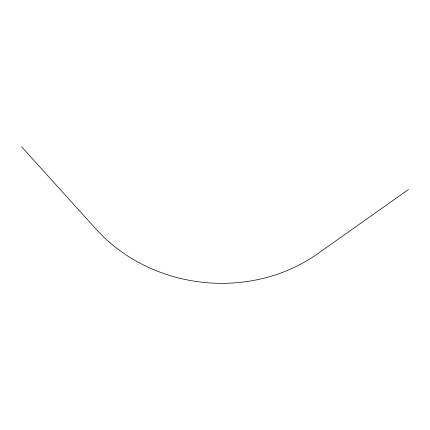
<?xml version="1.0" encoding="UTF-8"?>
<svg xmlns="http://www.w3.org/2000/svg" width="430" height="430" viewBox="0 0 430 430"><rect width="100%" height="100%" fill="white"/><g stroke="black" fill="none" stroke-linecap="round" stroke-linejoin="round"><path stroke-width="0.64" d="M408.5 189.474L317.469 253.867A157.326 139.551 6.4 0 1 96.325 229.405L21.5 146.673"/></g></svg>
